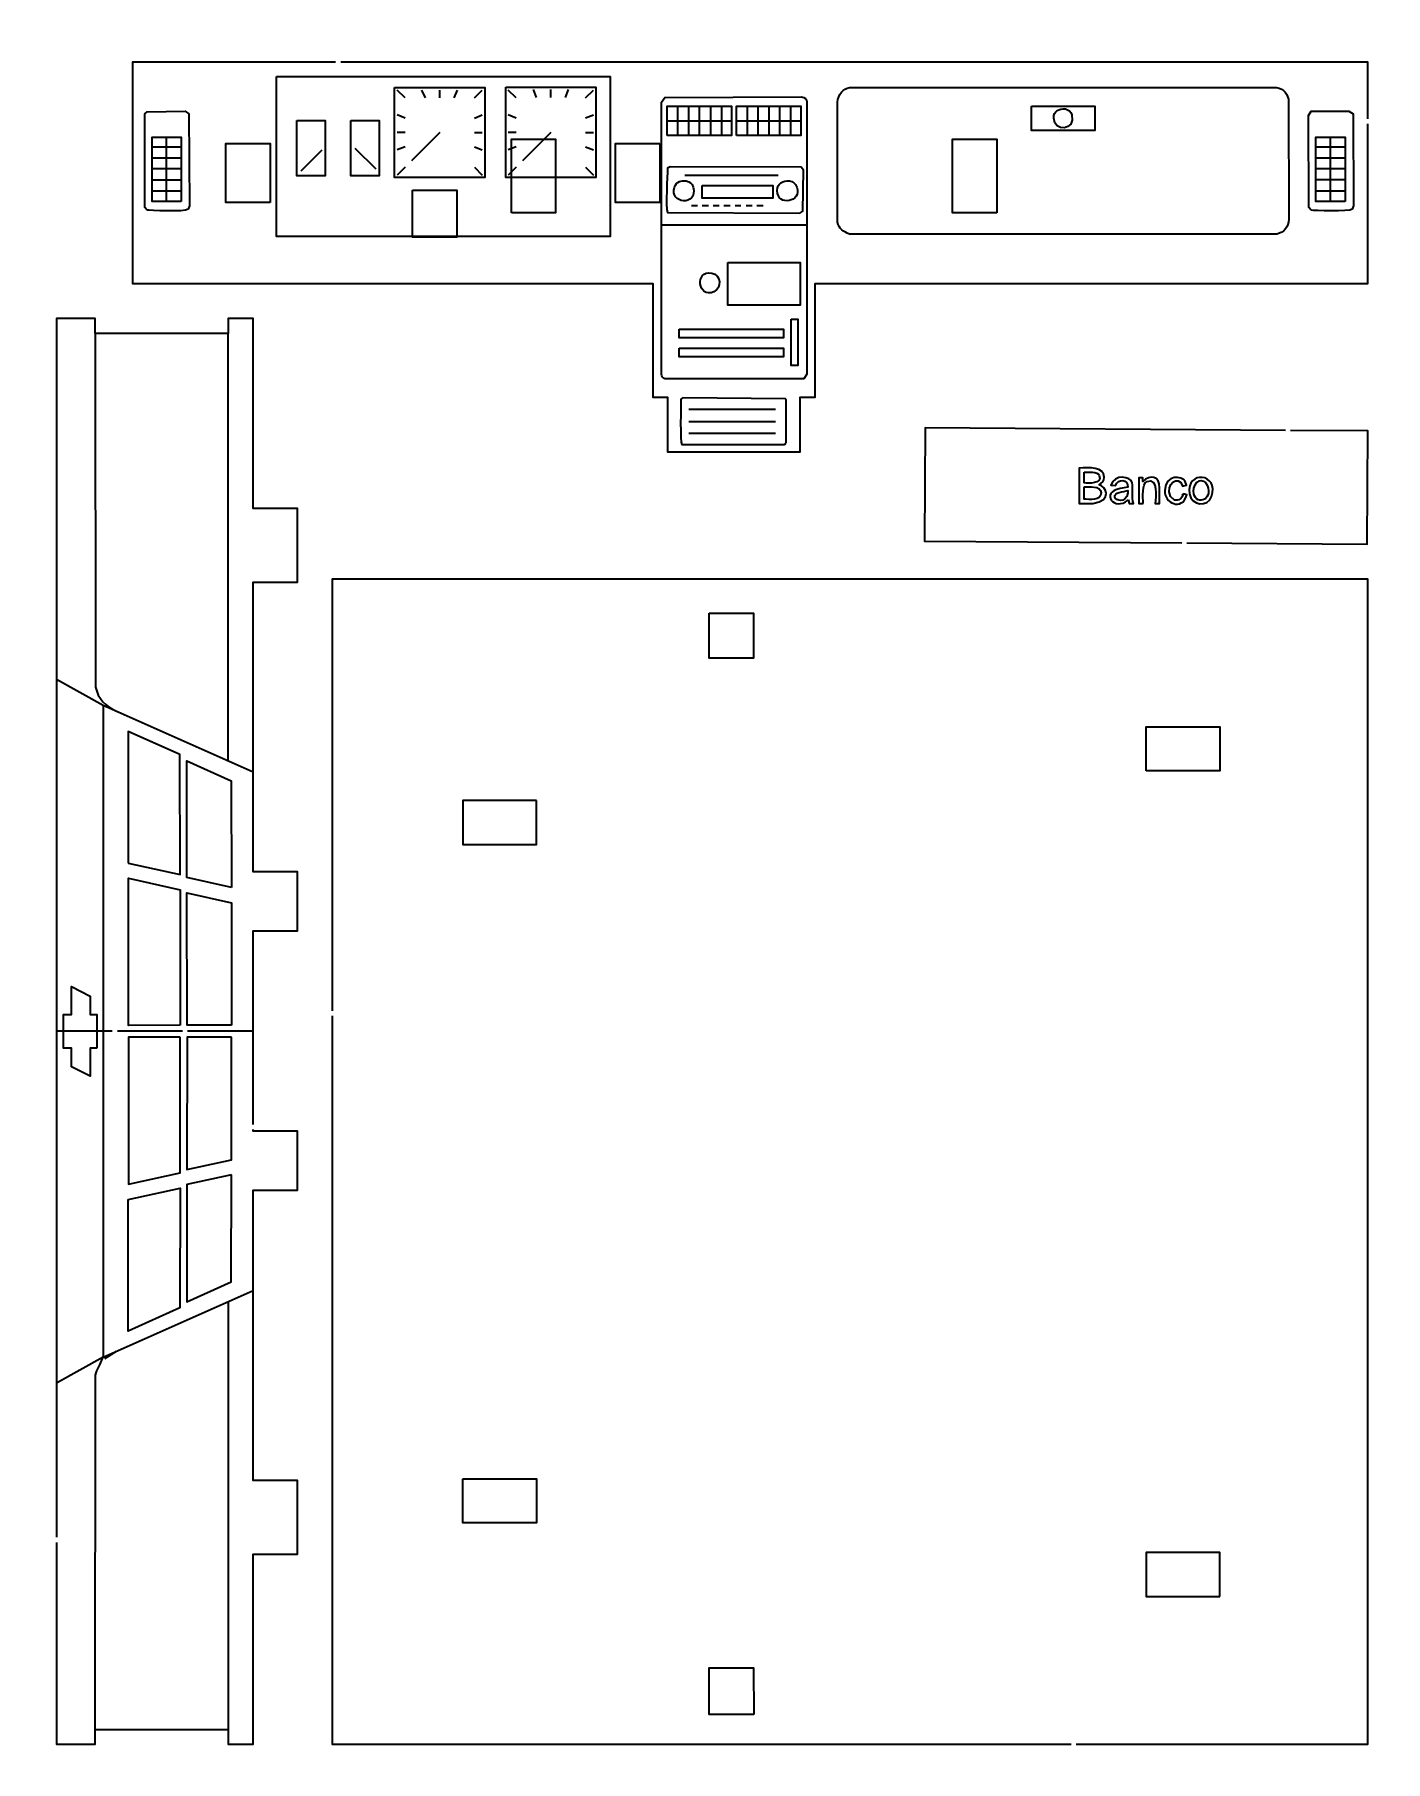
# Model space of a CAD drawing. Header units: millimetres. Extents: x -5 to 375, y 132 to 712.
# Drawn here: x 250.2 to 328, y 216.3 to 315.9 of the extents above; entities that cross this region are included whole.
import ezdxf

# ---------------------------------------------------------------- set-up
doc = ezdxf.new("R2010")
doc.units = ezdxf.units.MM
doc.header["$MEASUREMENT"] = 0
doc.layers.add('Camada 1', color=7, linetype='Continuous')

msp = doc.modelspace()

# ---------------------------------------------------------------- linework, layer by layer
at = {"layer": 'Camada 1', "color": 3, "lineweight": 20}
msp.add_open_spline([(185.0124, 131.5126), (185.0124, 131.5126), (185.0124, 421.5125), (185.0124, 421.5125), (185.0124, 421.5125), (185.0124, 421.5125), (375.0125, 421.5125), (375.0125, 421.5125), (375.0125, 421.5125), (375.0125, 421.5125), (375.0125, 131.5126), (375.0125, 131.5126), (375.0125, 131.5126), (375.0125, 131.5126), (185.0124, 131.5126), (185.0124, 131.5126)], degree=3, knots=[0, 0, 0, 0, 0.2, 0.2, 0.2, 0.2, 0.4, 0.4, 0.4, 0.4, 0.6, 0.6, 0.6, 0.6, 1, 1, 1, 1], dxfattribs=at)
at = {"layer": 'Camada 1', "color": 5, "lineweight": 35}
for points, knots in [([(267.5125, 314.2625), (267.5125, 314.2625), (255.8125, 314.2625), (255.8125, 314.2625), (255.8125, 314.2625), (255.8125, 314.2625), (255.8125, 301.5125), (255.8125, 301.5125), (255.8125, 301.5125), (255.8125, 301.5125), (285.7874, 301.5125), (285.7874, 301.5125), (285.7874, 301.5125), (285.7874, 301.5125), (285.7874, 294.9625), (285.7874, 294.9625), (285.7874, 294.9625), (285.7874, 294.9625), (286.6374, 294.9625), (286.6374, 294.9625), (286.6374, 294.9625), (286.6374, 294.9625), (286.6374, 291.8126), (286.6374, 291.8126), (286.6374, 291.8126), (286.6374, 291.8126), (294.2875, 291.8126), (294.2875, 291.8126), (294.2875, 291.8126), (294.2875, 291.8126), (294.2875, 294.9625), (294.2875, 294.9625), (294.2875, 294.9625), (294.2875, 294.9625), (295.1374, 294.9625), (295.1374, 294.9625), (295.1374, 294.9625), (295.1374, 294.9625), (295.1374, 301.5125), (295.1374, 301.5125), (295.1374, 301.5125), (295.1374, 301.5125), (326.9875, 301.5125), (326.9875, 301.5125), (326.9875, 301.5125), (326.9875, 301.5125), (326.9875, 310.7126), (326.9875, 310.7126)], [0, 0, 0, 0, 0.0769231, 0.0769231, 0.0769231, 0.0769231, 0.1538462, 0.1538462, 0.1538462, 0.1538462, 0.2307692, 0.2307692, 0.2307692, 0.2307692, 0.3076923, 0.3076923, 0.3076923, 0.3076923, 0.3846154, 0.3846154, 0.3846154, 0.3846154, 0.4615385, 0.4615385, 0.4615385, 0.4615385, 0.5384615, 0.5384615, 0.5384615, 0.5384615, 0.6153846, 0.6153846, 0.6153846, 0.6153846, 0.6923077, 0.6923077, 0.6923077, 0.6923077, 0.7692308, 0.7692308, 0.7692308, 0.7692308, 0.8461538, 0.8461538, 0.8461538, 0.8461538, 1, 1, 1, 1]), ([(326.9875, 311.0126), (326.9875, 311.0126), (326.9875, 314.2625), (326.9875, 314.2625), (326.9875, 314.2625), (326.9875, 314.2625), (267.8124, 314.2625), (267.8124, 314.2625)], [0, 0, 0, 0, 0.3333333, 0.3333333, 0.3333333, 0.3333333, 1, 1, 1, 1]), ([(262.7624, 253.0376), (262.7624, 253.0376), (262.7624, 264.1876), (262.7624, 264.1876), (262.7624, 264.1876), (262.7624, 264.1876), (265.3125, 264.1876), (265.3125, 264.1876), (265.3125, 264.1876), (265.3125, 264.1876), (265.3125, 267.5875), (265.3125, 267.5875), (265.3125, 267.5875), (265.3125, 267.5875), (262.7624, 267.5875), (262.7624, 267.5875), (262.7624, 267.5875), (262.7624, 267.5875), (262.7624, 284.2876), (262.7624, 284.2876), (262.7624, 284.2876), (262.7624, 284.2876), (265.3125, 284.2876), (265.3125, 284.2876), (265.3125, 284.2876), (265.3125, 284.2876), (265.3125, 288.5376), (265.3125, 288.5376), (265.3125, 288.5376), (265.3125, 288.5376), (262.7624, 288.5376), (262.7624, 288.5376), (262.7624, 288.5376), (262.7624, 288.5376), (262.7624, 299.4875), (262.7624, 299.4875), (262.7624, 299.4875), (262.7624, 299.4875), (261.3125, 299.4875), (261.3125, 299.4875), (261.3125, 299.4875), (261.3125, 299.4875), (261.3125, 298.6375), (261.3125, 298.6375), (261.3125, 298.6375), (261.3125, 298.6375), (253.6624, 298.6375), (253.6624, 298.6375), (253.6624, 298.6375), (253.6624, 298.6375), (253.6624, 299.4875), (253.6624, 299.4875), (253.6624, 299.4875), (253.6624, 299.4875), (251.4375, 299.4875), (251.4375, 299.4875), (251.4375, 299.4875), (251.4375, 299.4875), (251.4375, 229.2376), (251.4375, 229.2376)], [0, 0, 0, 0, 0.0625, 0.0625, 0.0625, 0.0625, 0.125, 0.125, 0.125, 0.125, 0.1875, 0.1875, 0.1875, 0.1875, 0.25, 0.25, 0.25, 0.25, 0.3125, 0.3125, 0.3125, 0.3125, 0.375, 0.375, 0.375, 0.375, 0.4375, 0.4375, 0.4375, 0.4375, 0.5, 0.5, 0.5, 0.5, 0.5625, 0.5625, 0.5625, 0.5625, 0.625, 0.625, 0.625, 0.625, 0.6875, 0.6875, 0.6875, 0.6875, 0.75, 0.75, 0.75, 0.75, 0.8125, 0.8125, 0.8125, 0.8125, 0.875, 0.875, 0.875, 0.875, 1, 1, 1, 1]), ([(322.2375, 293.0375), (322.2375, 293.0375), (301.4874, 293.1875), (301.4874, 293.1875), (301.4874, 293.1875), (301.4874, 293.1875), (301.4375, 286.6626), (301.4375, 286.6626), (301.4375, 286.6626), (301.4375, 286.6626), (316.2625, 286.5626), (316.2625, 286.5626)], [0, 0, 0, 0, 0.25, 0.25, 0.25, 0.25, 0.5, 0.5, 0.5, 0.5, 1, 1, 1, 1]), ([(316.5624, 286.5626), (316.5624, 286.5626), (326.9374, 286.4875), (326.9374, 286.4875), (326.9374, 286.4875), (326.9374, 286.4875), (326.9875, 293.0126), (326.9875, 293.0126), (326.9875, 293.0126), (326.9875, 293.0126), (322.5374, 293.0375), (322.5374, 293.0375)], [0, 0, 0, 0, 0.25, 0.25, 0.25, 0.25, 0.5, 0.5, 0.5, 0.5, 1, 1, 1, 1]), ([(310.1875, 217.3126), (310.1875, 217.3126), (326.9875, 217.3126), (326.9875, 217.3126), (326.9875, 217.3126), (326.9875, 217.3126), (326.9875, 284.4625), (326.9875, 284.4625), (326.9875, 284.4625), (326.9875, 284.4625), (267.3125, 284.4625), (267.3125, 284.4625), (267.3125, 284.4625), (267.3125, 284.4625), (267.3125, 259.5875), (267.3125, 259.5875)], [0, 0, 0, 0, 0.2, 0.2, 0.2, 0.2, 0.4, 0.4, 0.4, 0.4, 0.6, 0.6, 0.6, 0.6, 1, 1, 1, 1]), ([(267.3125, 259.2876), (267.3125, 259.2876), (267.3125, 217.3126), (267.3125, 217.3126), (267.3125, 217.3126), (267.3125, 217.3126), (309.8874, 217.3126), (309.8874, 217.3126)], [0, 0, 0, 0, 0.3333333, 0.3333333, 0.3333333, 0.3333333, 1, 1, 1, 1]), ([(251.4375, 228.9377), (251.4375, 228.9377), (251.4375, 217.3126), (251.4375, 217.3126), (251.4375, 217.3126), (251.4375, 217.3126), (253.6624, 217.3126), (253.6624, 217.3126), (253.6624, 217.3126), (253.6624, 217.3126), (253.6624, 218.1626), (253.6624, 218.1626), (253.6624, 218.1626), (253.6624, 218.1626), (261.3125, 218.1626), (261.3125, 218.1626), (261.3125, 218.1626), (261.3125, 218.1626), (261.3125, 217.3126), (261.3125, 217.3126), (261.3125, 217.3126), (261.3125, 217.3126), (262.7624, 217.3126), (262.7624, 217.3126), (262.7624, 217.3126), (262.7624, 217.3126), (262.7624, 228.2626), (262.7624, 228.2626), (262.7624, 228.2626), (262.7624, 228.2626), (265.3125, 228.2626), (265.3125, 228.2626), (265.3125, 228.2626), (265.3125, 228.2626), (265.3125, 232.5126), (265.3125, 232.5126), (265.3125, 232.5126), (265.3125, 232.5126), (262.7624, 232.5126), (262.7624, 232.5126), (262.7624, 232.5126), (262.7624, 232.5126), (262.7624, 249.2375), (262.7624, 249.2375), (262.7624, 249.2375), (262.7624, 249.2375), (265.3125, 249.2375), (265.3125, 249.2375), (265.3125, 249.2375), (265.3125, 249.2375), (265.3125, 252.6376), (265.3125, 252.6376), (265.3125, 252.6376), (265.3125, 252.6376), (262.7624, 252.6376), (262.7624, 252.6376), (262.7624, 252.6376), (262.7624, 252.6376), (262.7624, 252.7376), (262.7624, 252.7376)], [0, 0, 0, 0, 0.0625, 0.0625, 0.0625, 0.0625, 0.125, 0.125, 0.125, 0.125, 0.1875, 0.1875, 0.1875, 0.1875, 0.25, 0.25, 0.25, 0.25, 0.3125, 0.3125, 0.3125, 0.3125, 0.375, 0.375, 0.375, 0.375, 0.4375, 0.4375, 0.4375, 0.4375, 0.5, 0.5, 0.5, 0.5, 0.5625, 0.5625, 0.5625, 0.5625, 0.625, 0.625, 0.625, 0.625, 0.6875, 0.6875, 0.6875, 0.6875, 0.75, 0.75, 0.75, 0.75, 0.8125, 0.8125, 0.8125, 0.8125, 0.875, 0.875, 0.875, 0.875, 1, 1, 1, 1])]:
    msp.add_open_spline(points, degree=3, knots=knots, dxfattribs=at)
at = {"layer": 'Camada 1', "color": 240, "lineweight": 35}
for points, knots in [([(264.1125, 313.4376), (264.1125, 313.4376), (264.1125, 304.2126), (264.1125, 304.2126), (264.1125, 304.2126), (264.1125, 304.2126), (283.3375, 304.2126), (283.3375, 304.2126), (283.3375, 304.2126), (283.3375, 304.2126), (283.3375, 313.4376), (283.3375, 313.4376), (283.3375, 313.4376), (283.3375, 313.4376), (264.1125, 313.4376), (264.1125, 313.4376)], [0, 0, 0, 0, 0.2, 0.2, 0.2, 0.2, 0.4, 0.4, 0.4, 0.4, 0.6, 0.6, 0.6, 0.6, 1, 1, 1, 1]), ([(270.9124, 312.8126), (270.9124, 312.8126), (270.9124, 307.6125), (270.9124, 307.6125), (270.9124, 307.6125), (270.9124, 307.6125), (276.1124, 307.6125), (276.1124, 307.6125), (276.1124, 307.6125), (276.1124, 307.6125), (276.1124, 312.8126), (276.1124, 312.8126), (276.1124, 312.8126), (276.1124, 312.8126), (270.9124, 312.8126), (270.9124, 312.8126)], [0, 0, 0, 0, 0.2, 0.2, 0.2, 0.2, 0.4, 0.4, 0.4, 0.4, 0.6, 0.6, 0.6, 0.6, 1, 1, 1, 1]), ([(277.3124, 312.8376), (277.3124, 312.8376), (277.3124, 307.6125), (277.3124, 307.6125), (277.3124, 307.6125), (277.3124, 307.6125), (282.5124, 307.6125), (282.5124, 307.6125), (282.5124, 307.6125), (282.5124, 307.6125), (282.5124, 312.8376), (282.5124, 312.8376), (282.5124, 312.8376), (282.5124, 312.8376), (277.3124, 312.8376), (277.3124, 312.8376)], [0, 0, 0, 0, 0.2, 0.2, 0.2, 0.2, 0.4, 0.4, 0.4, 0.4, 0.6, 0.6, 0.6, 0.6, 1, 1, 1, 1]), ([(297.1124, 304.3626), (297.1124, 304.3626), (321.7374, 304.3626), (321.7374, 304.3626), (321.7374, 304.3626), (322.1844, 304.4581), (322.4057, 304.7667), (322.4375, 305.2126), (322.4375, 305.2126), (322.4375, 305.2126), (322.4124, 312.1375), (322.4124, 312.1375), (322.4124, 312.1375), (322.3123, 312.5609), (322.0159, 312.8126), (321.5624, 312.8126), (321.5624, 312.8126), (321.5624, 312.8126), (297.1124, 312.8126), (297.1124, 312.8126), (297.1124, 312.8126), (296.7902, 312.7603), (296.4375, 312.3995), (296.4375, 311.9626), (296.4375, 311.9626), (296.4375, 311.9626), (296.4375, 305.0375), (296.4375, 305.0375), (296.4375, 305.0375), (296.4872, 304.6829), (296.7991, 304.467), (297.1124, 304.3626)], [0, 0, 0, 0, 0.1111111, 0.1111111, 0.1111111, 0.1111111, 0.2222222, 0.2222222, 0.2222222, 0.2222222, 0.3333333, 0.3333333, 0.3333333, 0.3333333, 0.4444444, 0.4444444, 0.4444444, 0.4444444, 0.5555556, 0.5555556, 0.5555556, 0.5555556, 0.6666667, 0.6666667, 0.6666667, 0.6666667, 0.7777778, 0.7777778, 0.7777778, 0.7777778, 1, 1, 1, 1]), ([(286.4874, 296.0125), (286.4874, 296.0125), (294.4875, 296.0125), (294.4875, 296.0125), (294.4875, 296.0125), (294.4875, 296.0125), (294.6625, 296.2876), (294.6625, 296.2876), (294.6625, 296.2876), (294.6625, 296.2876), (294.6625, 311.9626), (294.6625, 311.9626), (294.6625, 311.9626), (294.6422, 312.1672), (294.567, 312.2423), (294.3624, 312.2626), (294.3624, 312.2626), (294.3624, 312.2626), (286.4874, 312.2375), (286.4874, 312.2375), (286.4874, 312.2375), (286.4874, 312.2375), (286.2874, 311.9626), (286.2874, 311.9626), (286.2874, 311.9626), (286.2874, 311.9626), (286.2874, 296.2876), (286.2874, 296.2876), (286.2874, 296.2876), (286.3045, 296.1152), (286.3673, 296.0725), (286.4874, 296.0125)], [0, 0, 0, 0, 0.1111111, 0.1111111, 0.1111111, 0.1111111, 0.2222222, 0.2222222, 0.2222222, 0.2222222, 0.3333333, 0.3333333, 0.3333333, 0.3333333, 0.4444444, 0.4444444, 0.4444444, 0.4444444, 0.5555556, 0.5555556, 0.5555556, 0.5555556, 0.6666667, 0.6666667, 0.6666667, 0.6666667, 0.7777778, 0.7777778, 0.7777778, 0.7777778, 1, 1, 1, 1]), ([(286.6124, 310.0376), (286.6124, 310.0376), (290.3125, 310.0376), (290.3125, 310.0376), (290.3125, 310.0376), (290.3125, 310.0376), (290.3125, 311.7375), (290.3125, 311.7375), (290.3125, 311.7375), (290.3125, 311.7375), (286.6124, 311.7375), (286.6124, 311.7375), (286.6124, 311.7375), (286.6124, 311.7375), (286.6124, 310.0376), (286.6124, 310.0376)], [0, 0, 0, 0, 0.2, 0.2, 0.2, 0.2, 0.4, 0.4, 0.4, 0.4, 0.6, 0.6, 0.6, 0.6, 1, 1, 1, 1]), ([(290.6124, 310.0376), (290.6124, 310.0376), (294.3124, 310.0376), (294.3124, 310.0376), (294.3124, 310.0376), (294.3124, 310.0376), (294.3124, 311.7375), (294.3124, 311.7375), (294.3124, 311.7375), (294.3124, 311.7375), (290.6124, 311.7375), (290.6124, 311.7375), (290.6124, 311.7375), (290.6124, 311.7375), (290.6124, 310.0376), (290.6124, 310.0376)], [0, 0, 0, 0, 0.2, 0.2, 0.2, 0.2, 0.4, 0.4, 0.4, 0.4, 0.6, 0.6, 0.6, 0.6, 1, 1, 1, 1]), ([(307.6124, 311.7375), (307.6124, 311.7375), (307.6124, 310.3376), (307.6124, 310.3376), (307.6124, 310.3376), (307.6124, 310.3376), (311.2624, 310.3376), (311.2624, 310.3376), (311.2624, 310.3376), (311.2624, 310.3376), (311.2624, 311.7375), (311.2624, 311.7375), (311.2624, 311.7375), (311.2624, 311.7375), (307.6124, 311.7375), (307.6124, 311.7375)], [0, 0, 0, 0, 0.2, 0.2, 0.2, 0.2, 0.4, 0.4, 0.4, 0.4, 0.6, 0.6, 0.6, 0.6, 1, 1, 1, 1]), ([(256.6624, 305.7375), (256.702, 305.7276), (258.8662, 305.6218), (259.0124, 305.7875), (259.0124, 305.7875), (259.0124, 305.7875), (259.0874, 305.9875), (259.0874, 305.9875), (259.0874, 305.9875), (259.0874, 305.9875), (259.0624, 311.2875), (259.0624, 311.2875), (259.0624, 311.2875), (259.0624, 311.2875), (258.8374, 311.4375), (258.8374, 311.4375), (258.8374, 311.4375), (258.8374, 311.4375), (256.6624, 311.4126), (256.6624, 311.4126), (256.6624, 311.4126), (256.6624, 311.4126), (256.5124, 311.2875), (256.5124, 311.2875), (256.5124, 311.2875), (256.5124, 311.2875), (256.5124, 305.8875), (256.5124, 305.8875), (256.5124, 305.8875), (256.5124, 305.8875), (256.6624, 305.7375), (256.6624, 305.7375)], [0, 0, 0, 0, 0.1111111, 0.1111111, 0.1111111, 0.1111111, 0.2222222, 0.2222222, 0.2222222, 0.2222222, 0.3333333, 0.3333333, 0.3333333, 0.3333333, 0.4444444, 0.4444444, 0.4444444, 0.4444444, 0.5555556, 0.5555556, 0.5555556, 0.5555556, 0.6666667, 0.6666667, 0.6666667, 0.6666667, 0.7777778, 0.7777778, 0.7777778, 0.7777778, 1, 1, 1, 1]), ([(265.2875, 310.9126), (265.2875, 310.9126), (265.2875, 307.7125), (265.2875, 307.7125), (265.2875, 307.7125), (265.2875, 307.7125), (266.9125, 307.7125), (266.9125, 307.7125), (266.9125, 307.7125), (266.9125, 307.7125), (266.9125, 310.9126), (266.9125, 310.9126), (266.9125, 310.9126), (266.9125, 310.9126), (265.2875, 310.9126), (265.2875, 310.9126)], [0, 0, 0, 0, 0.2, 0.2, 0.2, 0.2, 0.4, 0.4, 0.4, 0.4, 0.6, 0.6, 0.6, 0.6, 1, 1, 1, 1]), ([(268.3874, 310.9126), (268.3874, 310.9126), (268.3874, 307.7125), (268.3874, 307.7125), (268.3874, 307.7125), (268.3874, 307.7125), (270.0124, 307.7125), (270.0124, 307.7125), (270.0124, 307.7125), (270.0124, 307.7125), (270.0124, 310.9126), (270.0124, 310.9126), (270.0124, 310.9126), (270.0124, 310.9126), (268.3874, 310.9126), (268.3874, 310.9126)], [0, 0, 0, 0, 0.2, 0.2, 0.2, 0.2, 0.4, 0.4, 0.4, 0.4, 0.6, 0.6, 0.6, 0.6, 1, 1, 1, 1]), ([(309.5625, 311.5875), (309.1963, 311.5875), (308.8874, 311.4767), (308.8874, 311.0375), (308.8874, 311.0375), (308.8874, 310.2431), (310.1718, 310.3004), (309.9375, 311.2375), (309.9375, 311.2375), (309.8863, 311.4422), (309.7373, 311.5), (309.5625, 311.5875)], [0, 0, 0, 0, 0.25, 0.25, 0.25, 0.25, 0.5, 0.5, 0.5, 0.5, 1, 1, 1, 1]), ([(323.7124, 305.7375), (323.8078, 305.7185), (325.9319, 305.632), (326.0874, 305.7875), (326.0874, 305.7875), (326.0874, 305.7875), (326.1624, 305.9875), (326.1624, 305.9875), (326.1624, 305.9875), (326.1624, 305.9875), (326.1374, 311.2875), (326.1374, 311.2875), (326.1374, 311.2875), (326.1374, 311.2875), (325.8874, 311.4375), (325.8874, 311.4375), (325.8874, 311.4375), (325.8874, 311.4375), (323.7124, 311.4375), (323.7124, 311.4375), (323.7124, 311.4375), (323.7124, 311.4375), (323.5624, 311.1875), (323.5624, 311.1875), (323.5624, 311.1875), (323.5624, 311.1875), (323.5874, 305.8875), (323.5874, 305.8875), (323.5874, 305.8875), (323.5874, 305.8875), (323.7124, 305.7375), (323.7124, 305.7375)], [0, 0, 0, 0, 0.1111111, 0.1111111, 0.1111111, 0.1111111, 0.2222222, 0.2222222, 0.2222222, 0.2222222, 0.3333333, 0.3333333, 0.3333333, 0.3333333, 0.4444444, 0.4444444, 0.4444444, 0.4444444, 0.5555556, 0.5555556, 0.5555556, 0.5555556, 0.6666667, 0.6666667, 0.6666667, 0.6666667, 0.7777778, 0.7777778, 0.7777778, 0.7777778, 1, 1, 1, 1]), ([(258.6124, 306.2375), (258.6124, 306.2375), (258.6124, 309.9376), (258.6124, 309.9376), (258.6124, 309.9376), (258.6124, 309.9376), (256.9375, 309.9376), (256.9375, 309.9376), (256.9375, 309.9376), (256.9375, 309.9376), (256.9375, 306.2375), (256.9375, 306.2375), (256.9375, 306.2375), (256.9375, 306.2375), (258.6124, 306.2375), (258.6124, 306.2375)], [0, 0, 0, 0, 0.2, 0.2, 0.2, 0.2, 0.4, 0.4, 0.4, 0.4, 0.6, 0.6, 0.6, 0.6, 1, 1, 1, 1]), ([(325.6874, 306.2375), (325.6874, 306.2375), (325.6874, 309.9376), (325.6874, 309.9376), (325.6874, 309.9376), (325.6874, 309.9376), (323.9874, 309.9376), (323.9874, 309.9376), (323.9874, 309.9376), (323.9874, 309.9376), (323.9874, 306.2375), (323.9874, 306.2375), (323.9874, 306.2375), (323.9874, 306.2375), (325.6874, 306.2375), (325.6874, 306.2375)], [0, 0, 0, 0, 0.2, 0.2, 0.2, 0.2, 0.4, 0.4, 0.4, 0.4, 0.6, 0.6, 0.6, 0.6, 1, 1, 1, 1]), ([(263.7375, 306.1875), (263.7375, 306.1875), (263.7375, 309.5876), (263.7375, 309.5876), (263.7375, 309.5876), (263.7375, 309.5876), (261.1874, 309.5876), (261.1874, 309.5876), (261.1874, 309.5876), (261.1874, 309.5876), (261.1874, 306.1875), (261.1874, 306.1875), (261.1874, 306.1875), (261.1874, 306.1875), (263.7375, 306.1875), (263.7375, 306.1875)], [0, 0, 0, 0, 0.2, 0.2, 0.2, 0.2, 0.4, 0.4, 0.4, 0.4, 0.6, 0.6, 0.6, 0.6, 1, 1, 1, 1]), ([(286.1874, 309.5876), (286.1874, 309.5876), (283.6374, 309.5876), (283.6374, 309.5876), (283.6374, 309.5876), (283.6374, 309.5876), (283.6374, 306.1875), (283.6374, 306.1875), (283.6374, 306.1875), (283.6374, 306.1875), (286.1874, 306.1875), (286.1874, 306.1875), (286.1874, 306.1875), (286.1874, 306.1875), (286.1874, 309.5876), (286.1874, 309.5876)], [0, 0, 0, 0, 0.2, 0.2, 0.2, 0.2, 0.4, 0.4, 0.4, 0.4, 0.6, 0.6, 0.6, 0.6, 1, 1, 1, 1]), ([(286.7874, 308.2376), (286.7874, 308.2376), (294.3374, 308.2125), (294.3374, 308.2125), (294.3374, 308.2125), (294.3374, 308.2125), (294.4625, 308.0376), (294.4625, 308.0376), (294.4625, 308.0376), (294.4625, 308.0376), (294.4375, 305.6875), (294.4375, 305.6875), (294.4375, 305.6875), (294.4375, 305.6875), (294.2625, 305.5626), (294.2625, 305.5626), (294.2625, 305.5626), (294.2625, 305.5626), (286.6374, 305.6126), (286.6374, 305.6126), (286.6374, 305.6126), (286.518, 305.9709), (286.6271, 307.667), (286.6374, 308.1625), (286.6374, 308.1625), (286.6374, 308.1625), (286.7874, 308.2376), (286.7874, 308.2376)], [0, 0, 0, 0, 0.125, 0.125, 0.125, 0.125, 0.25, 0.25, 0.25, 0.25, 0.375, 0.375, 0.375, 0.375, 0.5, 0.5, 0.5, 0.5, 0.625, 0.625, 0.625, 0.625, 0.75, 0.75, 0.75, 0.75, 1, 1, 1, 1]), ([(287.7125, 307.4376), (287.4258, 307.4376), (287.1713, 307.4247), (287.0374, 307.0626), (287.0374, 307.0626), (286.691, 306.1262), (288.4003, 305.9116), (288.1125, 307.0626), (288.1125, 307.0626), (288.0528, 307.3013), (287.9225, 307.3535), (287.7125, 307.4376)], [0, 0, 0, 0, 0.25, 0.25, 0.25, 0.25, 0.5, 0.5, 0.5, 0.5, 1, 1, 1, 1]), ([(288.6374, 307.1626), (288.6374, 307.1626), (288.6374, 306.4376), (288.6374, 306.4376), (288.6374, 306.4376), (288.6374, 306.4376), (292.7125, 306.4376), (292.7125, 306.4376), (292.7125, 306.4376), (292.7125, 306.4376), (292.7125, 307.1626), (292.7125, 307.1626), (292.7125, 307.1626), (292.7125, 307.1626), (288.6374, 307.1626), (288.6374, 307.1626)], [0, 0, 0, 0, 0.2, 0.2, 0.2, 0.2, 0.4, 0.4, 0.4, 0.4, 0.6, 0.6, 0.6, 0.6, 1, 1, 1, 1]), ([(293.6625, 307.4376), (293.281, 307.4376), (292.9624, 307.3125), (292.9624, 306.8626), (292.9624, 306.8626), (292.9624, 305.9151), (294.4, 306.2178), (294.0875, 307.0626), (294.0875, 307.0626), (293.9996, 307.3001), (293.8443, 307.3648), (293.6625, 307.4376)], [0, 0, 0, 0, 0.25, 0.25, 0.25, 0.25, 0.5, 0.5, 0.5, 0.5, 1, 1, 1, 1]), ([(290.1125, 302.7125), (290.1125, 302.7125), (290.1125, 300.2626), (290.1125, 300.2626), (290.1125, 300.2626), (290.1125, 300.2626), (294.2875, 300.2626), (294.2875, 300.2626), (294.2875, 300.2626), (294.2875, 300.2626), (294.2875, 302.7125), (294.2875, 302.7125), (294.2875, 302.7125), (294.2875, 302.7125), (290.1125, 302.7125), (290.1125, 302.7125)], [0, 0, 0, 0, 0.2, 0.2, 0.2, 0.2, 0.4, 0.4, 0.4, 0.4, 0.6, 0.6, 0.6, 0.6, 1, 1, 1, 1]), ([(289.1874, 302.1125), (288.1941, 302.312), (288.3661, 300.6125), (289.3125, 301.0376), (289.3125, 301.0376), (289.7888, 301.2515), (289.7128, 302.0079), (289.1874, 302.1125)], [0, 0, 0, 0, 0.3333333, 0.3333333, 0.3333333, 0.3333333, 1, 1, 1, 1]), ([(253.6624, 298.6626), (253.6624, 298.6626), (253.6874, 278.2376), (253.6874, 278.2376), (253.6874, 278.2376), (253.8109, 277.5864), (254.2756, 277.1072), (254.8874, 276.8625)], [0, 0, 0, 0, 0.3333333, 0.3333333, 0.3333333, 0.3333333, 1, 1, 1, 1]), ([(287.3125, 298.8875), (287.3125, 298.8875), (287.3125, 298.3875), (287.3125, 298.3875), (287.3125, 298.3875), (287.3125, 298.3875), (293.3125, 298.3875), (293.3125, 298.3875), (293.3125, 298.3875), (293.3125, 298.3875), (293.3125, 298.8875), (293.3125, 298.8875), (293.3125, 298.8875), (293.3125, 298.8875), (287.3125, 298.8875), (287.3125, 298.8875)], [0, 0, 0, 0, 0.2, 0.2, 0.2, 0.2, 0.4, 0.4, 0.4, 0.4, 0.6, 0.6, 0.6, 0.6, 1, 1, 1, 1]), ([(293.7624, 299.4626), (293.7624, 299.4626), (293.7624, 296.7876), (293.7624, 296.7876), (293.7624, 296.7876), (293.7624, 296.7876), (294.1374, 296.7876), (294.1374, 296.7876), (294.1374, 296.7876), (294.1374, 296.7876), (294.1374, 299.4626), (294.1374, 299.4626), (294.1374, 299.4626), (294.1374, 299.4626), (293.7624, 299.4626), (293.7624, 299.4626)], [0, 0, 0, 0, 0.2, 0.2, 0.2, 0.2, 0.4, 0.4, 0.4, 0.4, 0.6, 0.6, 0.6, 0.6, 1, 1, 1, 1]), ([(287.3125, 297.7876), (287.3125, 297.7876), (287.3125, 297.2876), (287.3125, 297.2876), (287.3125, 297.2876), (287.3125, 297.2876), (293.3125, 297.2876), (293.3125, 297.2876), (293.3125, 297.2876), (293.3125, 297.2876), (293.3125, 297.7876), (293.3125, 297.7876), (293.3125, 297.7876), (293.3125, 297.7876), (287.3125, 297.7876), (287.3125, 297.7876)], [0, 0, 0, 0, 0.2, 0.2, 0.2, 0.2, 0.4, 0.4, 0.4, 0.4, 0.6, 0.6, 0.6, 0.6, 1, 1, 1, 1]), ([(293.3624, 292.2375), (293.3624, 292.2375), (287.4624, 292.2375), (287.4624, 292.2375), (287.4624, 292.2375), (287.3413, 292.359), (287.4124, 294.51), (287.4124, 294.8376), (287.4124, 294.8376), (287.4124, 294.8376), (287.5125, 294.9125), (287.5125, 294.9125), (287.5125, 294.9125), (287.5125, 294.9125), (293.4374, 294.8625), (293.4374, 294.8625), (293.4374, 294.8625), (293.4374, 294.8625), (293.4374, 294.8376), (293.4374, 294.8376), (293.4374, 294.8376), (293.4374, 294.8376), (293.4625, 294.8125), (293.4625, 294.8125), (293.4625, 294.8125), (293.4625, 294.8125), (293.4625, 292.3375), (293.4625, 292.3375), (293.4625, 292.3375), (293.4625, 292.3375), (293.4374, 292.3126), (293.4374, 292.3126), (293.4374, 292.3126), (293.4374, 292.3126), (293.4374, 292.2626), (293.4374, 292.2626), (293.4374, 292.2626), (293.4374, 292.2626), (293.3624, 292.2375), (293.3624, 292.2375)], [0, 0, 0, 0, 0.0909091, 0.0909091, 0.0909091, 0.0909091, 0.1818182, 0.1818182, 0.1818182, 0.1818182, 0.2727273, 0.2727273, 0.2727273, 0.2727273, 0.3636364, 0.3636364, 0.3636364, 0.3636364, 0.4545455, 0.4545455, 0.4545455, 0.4545455, 0.5454545, 0.5454545, 0.5454545, 0.5454545, 0.6363636, 0.6363636, 0.6363636, 0.6363636, 0.7272727, 0.7272727, 0.7272727, 0.7272727, 0.8181818, 0.8181818, 0.8181818, 0.8181818, 1, 1, 1, 1]), ([(311.1375, 288.8376), (311.1375, 288.8376), (310.3625, 288.8376), (310.3625, 288.8376), (310.3625, 288.8376), (310.3625, 288.8376), (310.3625, 290.8626), (310.3625, 290.8626), (310.3625, 290.8626), (310.9214, 290.8937), (311.7874, 290.9835), (311.7874, 290.3376), (311.7874, 290.3376), (311.7874, 290.1243), (311.6902, 290.0193), (311.5125, 289.9125), (311.5125, 289.9125), (311.8685, 289.8238), (312.3269, 289.0068), (311.1375, 288.8376)], [0, 0, 0, 0, 0.1666667, 0.1666667, 0.1666667, 0.1666667, 0.3333333, 0.3333333, 0.3333333, 0.3333333, 0.5, 0.5, 0.5, 0.5, 0.6666667, 0.6666667, 0.6666667, 0.6666667, 1, 1, 1, 1]), ([(310.6374, 290.6376), (310.6374, 290.6376), (310.6374, 290.0125), (310.6374, 290.0125), (310.6374, 290.0125), (310.8878, 290.0125), (311.6913, 289.917), (311.5125, 290.4376), (311.5125, 290.4376), (311.4241, 290.695), (310.8541, 290.6376), (310.6374, 290.6376)], [0, 0, 0, 0, 0.25, 0.25, 0.25, 0.25, 0.5, 0.5, 0.5, 0.5, 1, 1, 1, 1]), ([(316.7125, 289.3876), (316.5116, 290.7929), (318.4378, 290.5553), (317.9874, 289.2376), (317.9874, 289.2376), (317.7713, 288.6053), (316.8305, 288.6771), (316.7125, 289.3876)], [0, 0, 0, 0, 0.3333333, 0.3333333, 0.3333333, 0.3333333, 1, 1, 1, 1]), ([(310.6374, 289.7876), (310.6374, 289.7876), (310.6374, 289.0876), (310.6374, 289.0876), (310.6374, 289.0876), (310.9325, 289.0648), (311.6201, 288.9593), (311.6124, 289.4376), (311.6124, 289.4376), (311.6052, 289.8827), (310.917, 289.7876), (310.6374, 289.7876)], [0, 0, 0, 0, 0.25, 0.25, 0.25, 0.25, 0.5, 0.5, 0.5, 0.5, 1, 1, 1, 1]), ([(313.1874, 289.0376), (312.353, 288.3417), (311.5641, 289.4735), (312.7125, 289.6876), (312.7125, 289.6876), (312.7125, 289.6876), (313.1625, 289.7625), (313.1625, 289.7625), (313.1625, 289.7625), (313.1625, 290.2352), (312.6035, 290.278), (312.4374, 289.8625), (312.4374, 289.8625), (312.4374, 289.8625), (312.1874, 289.8876), (312.1874, 289.8876), (312.1874, 289.8876), (312.3511, 290.5426), (313.349, 290.4037), (313.4124, 290.0125), (313.4124, 290.0125), (313.4572, 289.7361), (313.3589, 289.1582), (313.4875, 288.8376), (313.4875, 288.8376), (313.4875, 288.8376), (313.2374, 288.8376), (313.2374, 288.8376), (313.2374, 288.8376), (313.2374, 288.8376), (313.1874, 289.0376), (313.1874, 289.0376)], [0, 0, 0, 0, 0.1111111, 0.1111111, 0.1111111, 0.1111111, 0.2222222, 0.2222222, 0.2222222, 0.2222222, 0.3333333, 0.3333333, 0.3333333, 0.3333333, 0.4444444, 0.4444444, 0.4444444, 0.4444444, 0.5555556, 0.5555556, 0.5555556, 0.5555556, 0.6666667, 0.6666667, 0.6666667, 0.6666667, 0.7777778, 0.7777778, 0.7777778, 0.7777778, 1, 1, 1, 1]), ([(314.0374, 288.8376), (314.0374, 288.8376), (313.7874, 288.8376), (313.7874, 288.8376), (313.7874, 288.8376), (313.7874, 288.8376), (313.7874, 290.3125), (313.7874, 290.3125), (313.7874, 290.3125), (313.7874, 290.3125), (314.0124, 290.3125), (314.0124, 290.3125), (314.0124, 290.3125), (314.0124, 290.3125), (314.0124, 290.0876), (314.0124, 290.0876), (314.0124, 290.0876), (314.4432, 290.518), (314.9874, 290.4213), (314.9874, 289.7376), (314.9874, 289.7376), (314.9874, 289.7376), (314.9874, 288.8376), (314.9874, 288.8376), (314.9874, 288.8376), (314.9874, 288.8376), (314.7375, 288.8376), (314.7375, 288.8376), (314.7375, 288.8376), (314.7546, 289.1813), (314.9259, 290.3624), (314.2624, 290.0876), (314.2624, 290.0876), (313.9488, 289.9577), (314.0374, 289.1977), (314.0374, 288.8376)], [0, 0, 0, 0, 0.1, 0.1, 0.1, 0.1, 0.2, 0.2, 0.2, 0.2, 0.3, 0.3, 0.3, 0.3, 0.4, 0.4, 0.4, 0.4, 0.5, 0.5, 0.5, 0.5, 0.6, 0.6, 0.6, 0.6, 0.7, 0.7, 0.7, 0.7, 0.8, 0.8, 0.8, 0.8, 1, 1, 1, 1]), ([(316.3375, 289.3876), (316.3375, 289.3876), (316.5624, 289.3376), (316.5624, 289.3376), (316.5624, 289.3376), (316.2833, 288.3583), (315.242, 288.8566), (315.2875, 289.5876), (315.2875, 289.5876), (315.3467, 290.5383), (316.2625, 290.4317), (316.4625, 290.0876), (316.4625, 290.0876), (316.4625, 290.0876), (316.5375, 289.8876), (316.5375, 289.8876), (316.5375, 289.8876), (316.5375, 289.8876), (316.3125, 289.8376), (316.3125, 289.8376), (316.3125, 289.8376), (316.0847, 290.52), (315.2959, 289.9537), (315.6124, 289.2376), (315.6124, 289.2376), (315.6124, 289.2376), (315.8374, 289.0125), (315.8374, 289.0125), (315.8374, 289.0125), (316.1085, 289.0125), (316.2563, 289.0628), (316.3375, 289.3876)], [0, 0, 0, 0, 0.1111111, 0.1111111, 0.1111111, 0.1111111, 0.2222222, 0.2222222, 0.2222222, 0.2222222, 0.3333333, 0.3333333, 0.3333333, 0.3333333, 0.4444444, 0.4444444, 0.4444444, 0.4444444, 0.5555556, 0.5555556, 0.5555556, 0.5555556, 0.6666667, 0.6666667, 0.6666667, 0.6666667, 0.7777778, 0.7777778, 0.7777778, 0.7777778, 1, 1, 1, 1]), ([(316.9624, 289.7125), (316.7959, 288.7135), (317.9805, 288.8543), (317.7874, 289.7125), (317.7874, 289.7125), (317.6647, 290.2579), (317.118, 290.3348), (316.9624, 289.7125)], [0, 0, 0, 0, 0.3333333, 0.3333333, 0.3333333, 0.3333333, 1, 1, 1, 1]), ([(313.1625, 289.4376), (313.1625, 289.4376), (313.1625, 289.5876), (313.1625, 289.5876), (313.1625, 289.5876), (312.8994, 289.4824), (312.3407, 289.4915), (312.4124, 289.1876), (312.4124, 289.1876), (312.4486, 289.0342), (313.0263, 288.7559), (313.1625, 289.4376)], [0, 0, 0, 0, 0.25, 0.25, 0.25, 0.25, 0.5, 0.5, 0.5, 0.5, 1, 1, 1, 1]), ([(262.7624, 273.3375), (262.7624, 273.3375), (254.1124, 277.1876), (254.1124, 277.1876), (254.1124, 277.1876), (254.1124, 277.1876), (251.4375, 278.6876), (251.4375, 278.6876)], [0, 0, 0, 0, 0.3333333, 0.3333333, 0.3333333, 0.3333333, 1, 1, 1, 1]), ([(254.1124, 277.1876), (254.1124, 277.1876), (254.1124, 239.6125), (254.1124, 239.6125), (254.1124, 239.6125), (254.1124, 239.6125), (262.7624, 243.4626), (262.7624, 243.4626)], [0, 0, 0, 0, 0.3333333, 0.3333333, 0.3333333, 0.3333333, 1, 1, 1, 1]), ([(255.5625, 268.0875), (255.5625, 268.0875), (255.5625, 275.6876), (255.5625, 275.6876), (255.5625, 275.6876), (255.5625, 275.6876), (258.5375, 274.3626), (258.5375, 274.3626), (258.5375, 274.3626), (258.5375, 274.3626), (258.5625, 267.4375), (258.5625, 267.4375), (258.5625, 267.4375), (258.5625, 267.4375), (255.5625, 268.0875), (255.5625, 268.0875)], [0, 0, 0, 0, 0.2, 0.2, 0.2, 0.2, 0.4, 0.4, 0.4, 0.4, 0.6, 0.6, 0.6, 0.6, 1, 1, 1, 1]), ([(261.5125, 266.6875), (261.5125, 266.6875), (261.4874, 272.8375), (261.4874, 272.8375), (261.4874, 272.8375), (261.4874, 272.8375), (258.9375, 273.9875), (258.9375, 273.9875), (258.9375, 273.9875), (258.9375, 273.9875), (258.9375, 267.2626), (258.9375, 267.2626), (258.9375, 267.2626), (258.9375, 267.2626), (261.5125, 266.6875), (261.5125, 266.6875)], [0, 0, 0, 0, 0.2, 0.2, 0.2, 0.2, 0.4, 0.4, 0.4, 0.4, 0.6, 0.6, 0.6, 0.6, 1, 1, 1, 1]), ([(258.5625, 258.7625), (258.5625, 258.7625), (258.5625, 266.5626), (258.5625, 266.5626), (258.5625, 266.5626), (258.5625, 266.5626), (255.5875, 267.2375), (255.5875, 267.2375), (255.5875, 267.2375), (255.5875, 267.2375), (255.5875, 258.7376), (255.5875, 258.7376), (255.5875, 258.7376), (255.5875, 258.7376), (258.5625, 258.7625), (258.5625, 258.7625)], [0, 0, 0, 0, 0.2, 0.2, 0.2, 0.2, 0.4, 0.4, 0.4, 0.4, 0.6, 0.6, 0.6, 0.6, 1, 1, 1, 1]), ([(261.5125, 258.7625), (261.5125, 258.7625), (261.5125, 265.8125), (261.5125, 265.8125), (261.5125, 265.8125), (261.5125, 265.8125), (258.9375, 266.3875), (258.9375, 266.3875), (258.9375, 266.3875), (258.9375, 266.3875), (258.9625, 258.7625), (258.9625, 258.7625), (258.9625, 258.7625), (258.9625, 258.7625), (261.5125, 258.7625), (261.5125, 258.7625)], [0, 0, 0, 0, 0.2, 0.2, 0.2, 0.2, 0.4, 0.4, 0.4, 0.4, 0.6, 0.6, 0.6, 0.6, 1, 1, 1, 1]), ([(253.7625, 257.4376), (253.7625, 257.4376), (253.7625, 259.3625), (253.7625, 259.3625), (253.7625, 259.3625), (253.7625, 259.3625), (253.3625, 259.3625), (253.3625, 259.3625), (253.3625, 259.3625), (253.3625, 259.3625), (253.3625, 260.4375), (253.3625, 260.4375), (253.3625, 260.4375), (253.3625, 260.4375), (252.2874, 260.9875), (252.2874, 260.9875), (252.2874, 260.9875), (252.2874, 260.9875), (252.2874, 259.3625), (252.2874, 259.3625), (252.2874, 259.3625), (252.2874, 259.3625), (251.8375, 259.3625), (251.8375, 259.3625), (251.8375, 259.3625), (251.8375, 259.3625), (251.8375, 257.4376), (251.8375, 257.4376), (251.8375, 257.4376), (251.8375, 257.4376), (252.2874, 257.4376), (252.2874, 257.4376), (252.2874, 257.4376), (252.2874, 257.4376), (252.2874, 256.3625), (252.2874, 256.3625), (252.2874, 256.3625), (252.2874, 256.3625), (253.3625, 255.8126), (253.3625, 255.8126), (253.3625, 255.8126), (253.3625, 255.8126), (253.3625, 257.4376), (253.3625, 257.4376), (253.3625, 257.4376), (253.3625, 257.4376), (253.7625, 257.4376), (253.7625, 257.4376)], [0, 0, 0, 0, 0.0769231, 0.0769231, 0.0769231, 0.0769231, 0.1538462, 0.1538462, 0.1538462, 0.1538462, 0.2307692, 0.2307692, 0.2307692, 0.2307692, 0.3076923, 0.3076923, 0.3076923, 0.3076923, 0.3846154, 0.3846154, 0.3846154, 0.3846154, 0.4615385, 0.4615385, 0.4615385, 0.4615385, 0.5384615, 0.5384615, 0.5384615, 0.5384615, 0.6153846, 0.6153846, 0.6153846, 0.6153846, 0.6923077, 0.6923077, 0.6923077, 0.6923077, 0.7692308, 0.7692308, 0.7692308, 0.7692308, 0.8461538, 0.8461538, 0.8461538, 0.8461538, 1, 1, 1, 1]), ([(258.5625, 258.0625), (258.5625, 258.0625), (258.5625, 250.2375), (258.5625, 250.2375), (258.5625, 250.2375), (258.5625, 250.2375), (255.5875, 249.5875), (255.5875, 249.5875), (255.5875, 249.5875), (255.5875, 249.5875), (255.5875, 258.0625), (255.5875, 258.0625), (255.5875, 258.0625), (255.5875, 258.0625), (258.5625, 258.0625), (258.5625, 258.0625)], [0, 0, 0, 0, 0.2, 0.2, 0.2, 0.2, 0.4, 0.4, 0.4, 0.4, 0.6, 0.6, 0.6, 0.6, 1, 1, 1, 1]), ([(261.5125, 258.0625), (261.5125, 258.0625), (261.5125, 250.9876), (261.5125, 250.9876), (261.5125, 250.9876), (261.5125, 250.9876), (258.9375, 250.4376), (258.9375, 250.4376), (258.9375, 250.4376), (258.9375, 250.4376), (258.9625, 258.0625), (258.9625, 258.0625), (258.9625, 258.0625), (258.9625, 258.0625), (261.5125, 258.0625), (261.5125, 258.0625)], [0, 0, 0, 0, 0.2, 0.2, 0.2, 0.2, 0.4, 0.4, 0.4, 0.4, 0.6, 0.6, 0.6, 0.6, 1, 1, 1, 1]), ([(261.5125, 250.1375), (261.5125, 250.1375), (261.4874, 243.9625), (261.4874, 243.9625), (261.4874, 243.9625), (261.4874, 243.9625), (258.9375, 242.8126), (258.9375, 242.8126), (258.9375, 242.8126), (258.9375, 242.8126), (258.9375, 249.5626), (258.9375, 249.5626), (258.9375, 249.5626), (258.9375, 249.5626), (261.5125, 250.1375), (261.5125, 250.1375)], [0, 0, 0, 0, 0.2, 0.2, 0.2, 0.2, 0.4, 0.4, 0.4, 0.4, 0.6, 0.6, 0.6, 0.6, 1, 1, 1, 1]), ([(255.5625, 248.7126), (255.5625, 248.7126), (255.5625, 241.1125), (255.5625, 241.1125), (255.5625, 241.1125), (255.5625, 241.1125), (258.5375, 242.4626), (258.5375, 242.4626), (258.5375, 242.4626), (258.5375, 242.4626), (258.5625, 249.3626), (258.5625, 249.3626), (258.5625, 249.3626), (258.5625, 249.3626), (255.5625, 248.7126), (255.5625, 248.7126)], [0, 0, 0, 0, 0.2, 0.2, 0.2, 0.2, 0.4, 0.4, 0.4, 0.4, 0.6, 0.6, 0.6, 0.6, 1, 1, 1, 1]), ([(253.6624, 218.1626), (253.6624, 218.1626), (253.6874, 238.5876), (253.6874, 238.5876), (253.6874, 238.5876), (253.7479, 238.93), (253.9491, 239.163), (254.1124, 239.6125), (254.1124, 239.6125), (254.1124, 239.6125), (251.4375, 238.1125), (251.4375, 238.1125)], [0, 0, 0, 0, 0.25, 0.25, 0.25, 0.25, 0.5, 0.5, 0.5, 0.5, 1, 1, 1, 1])]:
    msp.add_open_spline(points, degree=3, knots=knots, dxfattribs=at)
for points in [[(271.5124, 312.2126), (271.5124, 312.2126), (271.0625, 312.6626), (271.0625, 312.6626)], [(272.6874, 312.2126), (272.6874, 312.2126), (272.4874, 312.6626), (272.4874, 312.6626)], [(273.5124, 312.2126), (273.5124, 312.2126), (273.5124, 312.6626), (273.5124, 312.6626)], [(274.3374, 312.2126), (274.3374, 312.2126), (274.5374, 312.6626), (274.5374, 312.6626)], [(275.5124, 312.2126), (275.5124, 312.2126), (275.9624, 312.6626), (275.9624, 312.6626)], [(277.9124, 312.2126), (277.9124, 312.2126), (277.4624, 312.6626), (277.4624, 312.6626)], [(279.0874, 312.2375), (279.0874, 312.2375), (278.9124, 312.6876), (278.9124, 312.6876)], [(279.9124, 312.2375), (279.9124, 312.2375), (279.9124, 312.6876), (279.9124, 312.6876)], [(280.7625, 312.2375), (280.7625, 312.2375), (280.9374, 312.6876), (280.9374, 312.6876)], [(281.9124, 312.2126), (281.9124, 312.2126), (282.3625, 312.6626), (282.3625, 312.6626)], [(287.2374, 310.0376), (287.2374, 310.0376), (287.2374, 311.7375), (287.2374, 311.7375)], [(287.8624, 310.0376), (287.8624, 310.0376), (287.8624, 311.7375), (287.8624, 311.7375)], [(288.4875, 310.0376), (288.4875, 310.0376), (288.4875, 311.7375), (288.4875, 311.7375)], [(289.1375, 310.0376), (289.1375, 310.0376), (289.1375, 311.7375), (289.1375, 311.7375)], [(289.7624, 310.0376), (289.7624, 310.0376), (289.7624, 311.7375), (289.7624, 311.7375)], [(291.2374, 310.0376), (291.2374, 310.0376), (291.2374, 311.7375), (291.2374, 311.7375)], [(291.8625, 310.0376), (291.8625, 310.0376), (291.8625, 311.7375), (291.8625, 311.7375)], [(292.4875, 310.0376), (292.4875, 310.0376), (292.4875, 311.7375), (292.4875, 311.7375)], [(293.1125, 310.0376), (293.1125, 310.0376), (293.1125, 311.7375), (293.1125, 311.7375)], [(293.7374, 310.0376), (293.7374, 310.0376), (293.7374, 311.7375), (293.7374, 311.7375)], [(271.5124, 311.0375), (271.5124, 311.0375), (271.0625, 311.2375), (271.0625, 311.2375)], [(275.5124, 311.0375), (275.5124, 311.0375), (275.9624, 311.2375), (275.9624, 311.2375)], [(277.9124, 311.0375), (277.9124, 311.0375), (277.4624, 311.2375), (277.4624, 311.2375)], [(281.9124, 311.0626), (281.9124, 311.0626), (282.3625, 311.2375), (282.3625, 311.2375)], [(286.6124, 310.8875), (286.6124, 310.8875), (290.3125, 310.8875), (290.3125, 310.8875)], [(290.6124, 310.8875), (290.6124, 310.8875), (294.3124, 310.8875), (294.3124, 310.8875)], [(257.7625, 306.2375), (257.7625, 306.2375), (257.7625, 309.9376), (257.7625, 309.9376)], [(271.5124, 310.2126), (271.5124, 310.2126), (271.0625, 310.2126), (271.0625, 310.2126)], [(273.5124, 310.2126), (273.5124, 310.2126), (271.8874, 308.5876), (271.8874, 308.5876)], [(275.5124, 310.2126), (275.5124, 310.2126), (275.9624, 310.2126), (275.9624, 310.2126)], [(277.9124, 310.2126), (277.9124, 310.2126), (277.4624, 310.2126), (277.4624, 310.2126)], [(279.9124, 310.2126), (279.9124, 310.2126), (278.2874, 308.5876), (278.2874, 308.5876)], [(281.9124, 310.2126), (281.9124, 310.2126), (282.3625, 310.2126), (282.3625, 310.2126)], [(324.8375, 306.2375), (324.8375, 306.2375), (324.8375, 309.9376), (324.8375, 309.9376)], [(258.6124, 309.3625), (258.6124, 309.3625), (256.9375, 309.3625), (256.9375, 309.3625)], [(258.6124, 308.7376), (258.6124, 308.7376), (256.9375, 308.7376), (256.9375, 308.7376)], [(266.7125, 309.1876), (266.7125, 309.1876), (265.5125, 307.9876), (265.5125, 307.9876)], [(268.6124, 309.3125), (268.6124, 309.3125), (269.8375, 308.1125), (269.8375, 308.1125)], [(271.5124, 309.3876), (271.5124, 309.3876), (271.0625, 309.2125), (271.0625, 309.2125)], [(275.5124, 309.3876), (275.5124, 309.3876), (275.9624, 309.2125), (275.9624, 309.2125)], [(277.9124, 309.3876), (277.9124, 309.3876), (277.4624, 309.2125), (277.4624, 309.2125)], [(281.9124, 309.3876), (281.9124, 309.3876), (282.3625, 309.2125), (282.3625, 309.2125)], [(325.6874, 309.3625), (325.6874, 309.3625), (323.9874, 309.3625), (323.9874, 309.3625)], [(325.6874, 308.7376), (325.6874, 308.7376), (323.9874, 308.7376), (323.9874, 308.7376)], [(258.6124, 308.1125), (258.6124, 308.1125), (256.9375, 308.1125), (256.9375, 308.1125)], [(271.5124, 308.2125), (271.5124, 308.2125), (271.0625, 307.7625), (271.0625, 307.7625)], [(275.5124, 308.2125), (275.5124, 308.2125), (275.9624, 307.7625), (275.9624, 307.7625)], [(277.9124, 308.2125), (277.9124, 308.2125), (277.4624, 307.7625), (277.4624, 307.7625)], [(281.9124, 308.2125), (281.9124, 308.2125), (282.3625, 307.7625), (282.3625, 307.7625)], [(286.7125, 308.2125), (286.7125, 308.2125), (286.7874, 308.2376), (286.7874, 308.2376)], [(287.6374, 307.7625), (287.6374, 307.7625), (293.0124, 307.7625), (293.0124, 307.7625)], [(325.6874, 308.1125), (325.6874, 308.1125), (323.9874, 308.1125), (323.9874, 308.1125)], [(258.6124, 307.4626), (258.6124, 307.4626), (256.9375, 307.4626), (256.9375, 307.4626)], [(258.6124, 306.8376), (258.6124, 306.8376), (256.9375, 306.8376), (256.9375, 306.8376)], [(325.6874, 307.4876), (325.6874, 307.4876), (323.9874, 307.4876), (323.9874, 307.4876)], [(325.6874, 306.8376), (325.6874, 306.8376), (323.9874, 306.8376), (323.9874, 306.8376)], [(288.0124, 306.0126), (288.0124, 306.0126), (288.3624, 306.0126), (288.3624, 306.0126)], [(288.6374, 306.0126), (288.6374, 306.0126), (288.9874, 306.0126), (288.9874, 306.0126)], [(289.2624, 306.0126), (289.2624, 306.0126), (289.6124, 306.0126), (289.6124, 306.0126)], [(289.8875, 306.0126), (289.8875, 306.0126), (290.2374, 306.0126), (290.2374, 306.0126)], [(290.5375, 306.0126), (290.5375, 306.0126), (290.8625, 306.0126), (290.8625, 306.0126)], [(291.1624, 306.0126), (291.1624, 306.0126), (291.5125, 306.0126), (291.5125, 306.0126)], [(291.7874, 306.0126), (291.7874, 306.0126), (292.1374, 306.0126), (292.1374, 306.0126)], [(286.2874, 304.8875), (286.2874, 304.8875), (294.6625, 304.8875), (294.6625, 304.8875)], [(261.3125, 273.9626), (261.3125, 273.9626), (261.3125, 298.6375), (261.3125, 298.6375)], [(287.8624, 294.2626), (287.8624, 294.2626), (292.8625, 294.2626), (292.8625, 294.2626)], [(287.8624, 293.5626), (287.8624, 293.5626), (292.8625, 293.5626), (292.8625, 293.5626)], [(287.8624, 292.8875), (287.8624, 292.8875), (292.8625, 292.8875), (292.8625, 292.8875)], [(293.4374, 292.2626), (293.4374, 292.2626), (293.4374, 292.2626), (293.4374, 292.2626)], [(313.2124, 288.9376), (313.2124, 288.9376), (313.1874, 289.0376), (313.1874, 289.0376)], [(316.3125, 289.2876), (316.3125, 289.2876), (316.3375, 289.3876), (316.3375, 289.3876)], [(261.3125, 242.8375), (261.3125, 242.8375), (261.3125, 218.1626), (261.3125, 218.1626)], [(254.2125, 239.5376), (254.2125, 239.5376), (254.8874, 239.9625), (254.8874, 239.9625)]]:
    msp.add_open_spline(points, degree=3, dxfattribs=at)
at = {"layer": 'Camada 1', "lineweight": 35}
for points in [[(277.6375, 305.5875), (277.6375, 305.5875), (280.1875, 305.5875), (280.1875, 305.5875), (280.1875, 305.5875), (280.1875, 305.5875), (280.1875, 309.8376), (280.1875, 309.8376), (280.1875, 309.8376), (280.1875, 309.8376), (277.6375, 309.8376), (277.6375, 309.8376), (277.6375, 309.8376), (277.6375, 309.8376), (277.6375, 305.5875), (277.6375, 305.5875)], [(305.6125, 305.5875), (305.6125, 305.5875), (305.6125, 309.8376), (305.6125, 309.8376), (305.6125, 309.8376), (305.6125, 309.8376), (303.0624, 309.8376), (303.0624, 309.8376), (303.0624, 309.8376), (303.0624, 309.8376), (303.0624, 305.5875), (303.0624, 305.5875), (303.0624, 305.5875), (303.0624, 305.5875), (305.6125, 305.5875), (305.6125, 305.5875)], [(271.9374, 306.8876), (271.9374, 306.8876), (271.9374, 304.1876), (271.9374, 304.1876), (271.9374, 304.1876), (271.9374, 304.1876), (274.4874, 304.1876), (274.4874, 304.1876), (274.4874, 304.1876), (274.4874, 304.1876), (274.4874, 306.8876), (274.4874, 306.8876), (274.4874, 306.8876), (274.4874, 306.8876), (271.9374, 306.8876), (271.9374, 306.8876)], [(289.0374, 282.5125), (289.0374, 282.5125), (289.0374, 279.9126), (289.0374, 279.9126), (289.0374, 279.9126), (289.0374, 279.9126), (291.5874, 279.9126), (291.5874, 279.9126), (291.5874, 279.9126), (291.5874, 279.9126), (291.5874, 282.5125), (291.5874, 282.5125), (291.5874, 282.5125), (291.5874, 282.5125), (289.0374, 282.5125), (289.0374, 282.5125)], [(314.2124, 273.4126), (314.2124, 273.4126), (318.4625, 273.4126), (318.4625, 273.4126), (318.4625, 273.4126), (318.4625, 273.4126), (318.4625, 275.9625), (318.4625, 275.9625), (318.4625, 275.9625), (318.4625, 275.9625), (314.2124, 275.9625), (314.2124, 275.9625), (314.2124, 275.9625), (314.2124, 275.9625), (314.2124, 273.4126), (314.2124, 273.4126)], [(279.0874, 271.7125), (279.0874, 271.7125), (279.0874, 269.1625), (279.0874, 269.1625), (279.0874, 269.1625), (279.0874, 269.1625), (274.8375, 269.1625), (274.8375, 269.1625), (274.8375, 269.1625), (274.8375, 269.1625), (274.8375, 271.7125), (274.8375, 271.7125), (274.8375, 271.7125), (274.8375, 271.7125), (279.0874, 271.7125), (279.0874, 271.7125)], [(274.8375, 232.6126), (274.8375, 232.6126), (274.8375, 230.0626), (274.8375, 230.0626), (274.8375, 230.0626), (274.8375, 230.0626), (279.0874, 230.0626), (279.0874, 230.0626), (279.0874, 230.0626), (279.0874, 230.0626), (279.0874, 232.6126), (279.0874, 232.6126), (279.0874, 232.6126), (279.0874, 232.6126), (274.8375, 232.6126), (274.8375, 232.6126)], [(318.4625, 225.8127), (318.4625, 225.8127), (314.2124, 225.8127), (314.2124, 225.8127), (314.2124, 225.8127), (314.2124, 225.8127), (314.2124, 228.3626), (314.2124, 228.3626), (314.2124, 228.3626), (314.2124, 228.3626), (318.4625, 228.3626), (318.4625, 228.3626), (318.4625, 228.3626), (318.4625, 228.3626), (318.4625, 225.8127), (318.4625, 225.8127)], [(291.6124, 219.0126), (291.6124, 219.0126), (291.5874, 221.7126), (291.5874, 221.7126), (291.5874, 221.7126), (291.5874, 221.7126), (289.0374, 221.7126), (289.0374, 221.7126), (289.0374, 221.7126), (289.0374, 221.7126), (289.0374, 219.0126), (289.0374, 219.0126), (289.0374, 219.0126), (289.0374, 219.0126), (291.6124, 219.0126), (291.6124, 219.0126)]]:
    msp.add_open_spline(points, degree=3, knots=[0, 0, 0, 0, 0.2, 0.2, 0.2, 0.2, 0.4, 0.4, 0.4, 0.4, 0.6, 0.6, 0.6, 0.6, 1, 1, 1, 1], dxfattribs=at)
at = {"layer": 'Camada 1', "color": 5, "lineweight": 35}
for points in [[(254.6374, 258.4125), (254.6374, 258.4125), (251.4624, 258.4125), (251.4624, 258.4125)], [(258.6874, 258.4125), (258.6874, 258.4125), (254.9374, 258.4125), (254.9374, 258.4125)], [(262.7624, 258.4125), (262.7624, 258.4125), (258.9875, 258.4125), (258.9875, 258.4125)]]:
    msp.add_open_spline(points, degree=3, dxfattribs=at)

doc.saveas('drawing.dxf')
